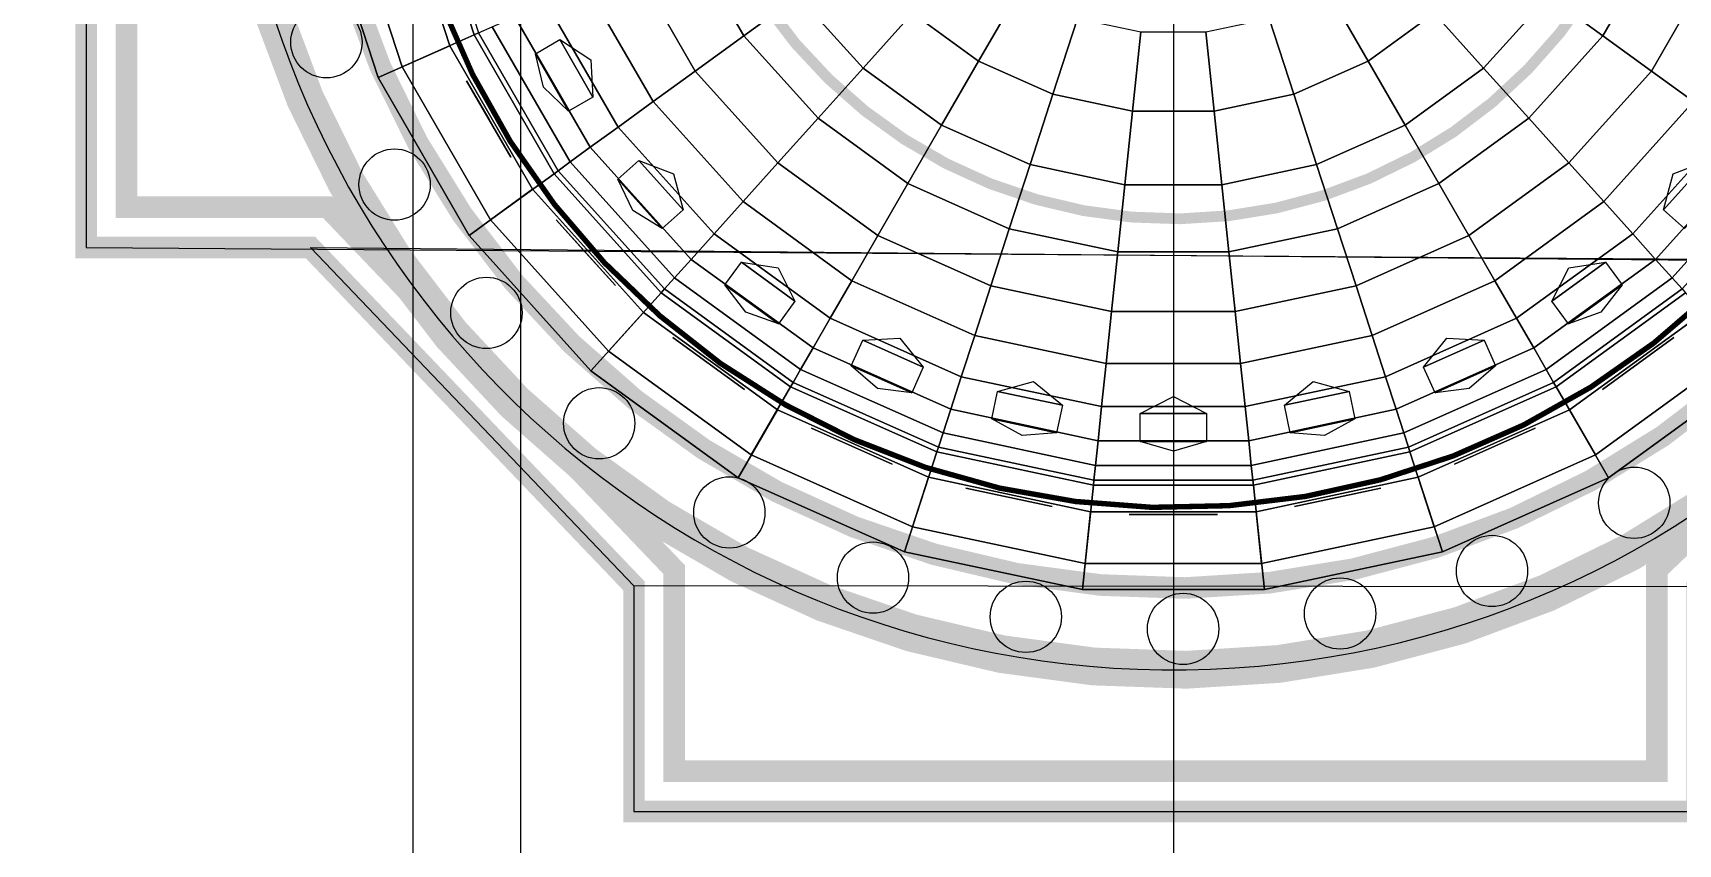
# Model space of a CAD drawing. Extents: x -180 to 300, y -124 to 240.
# Drawn here: x 39.38 to 69.85, y 32.68 to 47.69 of the extents above; entities that cross this region are included whole.
import ezdxf

# ---------------------------------------------------------------- set-up
doc = ezdxf.new("R2010")
doc.units = 0
doc.header["$MEASUREMENT"] = 0
for name, color, linetype in [('DOME', 254, 'CONTINUOUS'), ('GROUNDS', 3, 'CONTINUOUS'), ('TOP2', 130, 'CONTINUOUS')]:
    doc.layers.add(name, color=color, linetype=linetype)

msp = doc.modelspace()

# ---------------------------------------------------------------- linework, layer by layer
at = {"layer": 'DOME', "const_width": 0.4}
for points, elevation in [([(40.36820158207607, 43.71954211447081), (44.52198968008599, 43.71954211447082), (50.51180252359485, 37.4588921786693), (50.51180252359485, 33.28579242353523), (70.19804872698835, 33.28579242353523), (70.19804872698835, 37.43958052154514), (76.45869866278986, 43.42939336505402), (80.63179841792393, 43.42939336505402), (80.63179841792395, 63.11563956844752), (76.47801031991402, 63.11563956844752), (70.48819747640515, 69.37628950424906), (70.48819747640515, 73.54938925938309), (50.80195127301165, 73.54938925938309), (50.80195127301165, 69.39560116137321), (44.54130133721014, 63.40578831786431), (40.36820158207608, 63.40578831786432)], 17.5), ([(41.11385762542567, 44.46519815782042), (44.84055056120176, 44.46519815782042), (51.25745856694445, 37.75814140266093), (51.25745856694445, 34.03144846688483), (69.45239268363875, 34.03144846688483), (69.45239268363875, 37.75814140266093), (76.15944943879823, 44.17504940840362), (79.88614237457433, 44.17504940840362), (79.88614237457433, 62.36998352509791), (76.15944943879823, 62.36998352509791), (69.74254143305555, 69.0770402802574), (69.74254143305555, 72.80373321603349), (51.54760731636125, 72.80373321603349), (51.54760731636125, 69.0770402802574), (44.84055056120177, 62.66013227451472), (41.11385762542567, 62.66013227451472)], 11.6)]:
    msp.add_lwpolyline(points, close=True, dxfattribs=dict(at, elevation=elevation))
at = {"layer": 'DOME'}
for points, const_width, elevation in [([(60.18216490273075, 70.9275137303428, 437.2563035401743), (60.34235563532658, 70.92968857354123, 437.2563035401743)], 0.7, 29.25), ([(60.18216490273075, 70.9275137303428, 437.2563035401743), (60.34235563532658, 70.92968857354123, 437.2563035401743)], 0.4, 27.5), ([(60.18216490273075, 70.9275137303428, 437.2563035401743), (60.34235563532658, 70.92968857354123, 437.2563035401743)], 0.4, 17.5), ([(60.20962042373598, 69.41495561512389, 437.2563035401765), (60.35597341449205, 69.41694258903529, 437.2563035401765)], 0.4, 17.5), ([(70.0071018022947, 64.38077093328363, 39073.79658690718), (70.00822405755575, 64.37979763007108, 39073.79658690718)], 0.1, 38.3421)]:
    msp.add_lwpolyline(points, format="xyb", dxfattribs=dict(at, const_width=const_width, elevation=elevation))
at = {"layer": 'DOME', "elevation": 27.5}
msp.add_lwpolyline([(60.18216490273075, 70.9275137303428, 437.2563035401743), (60.34235563532658, 70.92968857354123, 437.2563035401743)], format="xyb", dxfattribs=at)
at = {"layer": 'DOME', "color": 7, "const_width": 0.2, "elevation": 17.5}
msp.add_lwpolyline([(60.33361865954198, 62.58374167438758, 437.2563035401754), (60.41747582021188, 62.58488016831022, 437.2563035401754)], format="xyb", dxfattribs=at)
at = {"layer": 'DOME'}
for centre in [(44.81656158113341, 47.51786563917457, 17.5), (46.07930478132305, 44.88409522062008, 17.5), (47.7802135085083, 42.50961074834764, 17.5), (49.86760651171498, 40.46655973150013, 17.5), (69.03349562083906, 38.9968956227822, 17.5), (52.2780594108125, 38.81701924139079, 17.5), (66.39972520228457, 37.73415242259258, 17.5), (54.9383318142098, 37.6111097311038, 17.5), (57.76759269109244, 36.88547215088956, 17.5), (63.58669461886365, 36.94794256255746, 17.5), (60.67987638139141, 36.66215463143259, 17.5)]:
    msp.add_circle(centre, 0.6598154246334786, dxfattribs=at)
at = {"layer": 'DOME', "linetype": 'Continuous'}
for points in [[(40.36820158207607, 43.71954211447081, 17.5), (80.63179841792393, 43.42939336505402, 17.5), (80.63179841792395, 63.11563956844752, 17.5), (40.36820158207608, 63.40578831786432, 17.5)], [(44.73522485602292, 50.0666844413544, 29.78622431949375), (46.15390431618366, 50.36823406951802, 30.60037694725843), (47.1013978493383, 47.45214882094794, 30.60037694725843), (45.77641563222873, 46.86222873036706, 29.78622431949375)], [(45.21034863749185, 50.16767511871109, 37.62329856406874), (46.63438123983721, 50.47036259237163, 39.06089023421959), (47.55014148555078, 47.65194236013943, 39.06089023421959), (46.22015967663808, 47.05979630787292, 37.62329856406874)], [(46.15390431618366, 50.36823406951802, 36.81598755502481), (45.21034863749185, 50.16767511871109, 37.62329856406874), (46.22015967663808, 47.05979630787292, 37.62329856406874), (47.1013978493383, 47.45214882094794, 36.81598755502481)], [(46.15390431618364, 50.36823406951804, 30.60037694725843), (46.15390431618364, 50.36823406951804, 36.81598755502481), (47.10139784933828, 47.45214882094795, 36.81598755502481), (47.10139784933828, 47.45214882094795, 30.60037694725843)], [(46.63438123983721, 50.47036259237163, 39.06089023421959), (46.72571332269953, 50.489775825875, 39.92779463253945), (47.63544150507066, 47.68992037568705, 39.92779463253945), (47.55014148555078, 47.65194236013943, 39.06089023421959)], [(44.73522485602292, 50.0666844413544, 28.5), (44.73522485602292, 50.0666844413544, 29.78622431949375), (45.77641563222873, 46.86222873036706, 29.78622431949375), (45.77641563222873, 46.86222873036706, 28.5)], [(51.5179606543557, 49.41852927220842, 49.25007200499363), (52.65769501889304, 49.92597170493235, 50.45768084980404), (53.55501663687438, 48.37176507185873, 50.45768084980404), (52.54569141690864, 47.63844737496524, 49.25007200499363)], [(68.45430858309135, 47.63844737496524, 49.25007200499363), (67.4449833631256, 48.3717650718587, 50.45768084980404), (68.34230498110696, 49.92597170493232, 50.45768084980404), (69.48203934564428, 49.41852927220842, 49.25007200499363)], [(50.50236753750771, 48.9663580839858, 47.91630920604747), (51.5179606543557, 49.41852927220842, 49.25007200499363), (52.54569141690864, 47.63844737496524, 49.25007200499363), (51.64630312262443, 46.98500352997758, 47.91630920604747)], [(69.35369687737555, 46.98500352997755, 47.91630920604747), (68.45430858309135, 47.63844737496524, 49.25007200499363), (69.48203934564428, 49.41852927220842, 49.25007200499363), (70.49763246249229, 48.96635808398577, 47.91630920604747)], [(53.55501663687438, 48.37176507185873, 50.45768084980404), (54.66276848084428, 49.1765938969792, 51.52536422081665), (55.67207884008987, 48.05564118065431, 51.52536422081665), (54.75586735355193, 47.03808523747503, 50.45768084980404)], [(55.67207884008987, 48.05564118065431, 51.52536422081665), (56.6592496565234, 49.15200544365953, 52.44094630249331), (57.63004433889488, 48.44668182095518, 52.44094630249331), (56.89239252095959, 47.16903139399571, 51.52536422081665)], [(64.10760747904042, 47.16903139399568, 51.52536422081665), (63.36995566110512, 48.44668182095518, 52.44094630249331), (64.3407503434766, 49.1520054436595, 52.44094630249331), (65.32792115991013, 48.05564118065431, 51.52536422081665)], [(66.24413264644805, 47.03808523747503, 50.45768084980404), (65.32792115991012, 48.05564118065431, 51.52536422081665), (66.33723151915571, 49.1765938969792, 51.52536422081665), (67.44498336312562, 48.3717650718587, 50.45768084980404)], [(49.6224974488547, 48.57461468117251, 46.47160262692962), (50.50236753750771, 48.9663580839858, 47.91630920604747), (51.64630312262443, 46.98500352997758, 47.91630920604747), (50.86710833969668, 46.41888538258064, 46.47160262692962)], [(70.1328916603033, 46.41888538258064, 46.47160262692962), (69.35369687737555, 46.98500352997755, 47.91630920604747), (70.49763246249229, 48.96635808398577, 47.91630920604747), (71.37750255114528, 48.57461468117251, 46.47160262692962)], [(48.8883843892886, 48.24776648879407, 44.93242763973232), (49.6224974488547, 48.57461468117251, 46.47160262692962), (50.86710833969668, 46.41888538258064, 46.47160262692962), (50.21699297213287, 45.94654891993571, 44.93242763973232)], [(56.8923925209596, 47.16903139399571, 51.52536422081665), (57.6300443388949, 48.44668182095521, 52.44094630249331), (58.72626985523188, 47.95861077551481, 52.44094630249331), (58.27037595988473, 46.55551363910615, 51.52536422081665)], [(62.7296240401153, 46.55551363910612, 51.52536422081665), (62.27373014476812, 47.95861077551481, 52.44094630249331), (63.3699556611051, 48.44668182095518, 52.44094630249331), (64.10760747904041, 47.16903139399571, 51.52536422081665)], [(48.30840015277013, 47.98954086966927, 43.31633693023668), (48.8883843892886, 48.24776648879407, 44.93242763973232), (50.21699297213287, 45.94654891993571, 44.93242763973232), (49.7033709078036, 45.57338064687858, 43.31633693023668)], [(52.54569141690864, 47.63844737496524, 49.25007200499363), (53.55501663687438, 48.37176507185873, 50.45768084980404), (54.75586735355193, 47.03808523747503, 50.45768084980404), (53.92106363355002, 46.11094177861494, 49.25007200499363)], [(67.07893636644997, 46.11094177861494, 49.25007200499363), (66.24413264644805, 47.03808523747503, 50.45768084980404), (67.44498336312562, 48.3717650718587, 50.45768084980404), (68.45430858309135, 47.63844737496524, 49.25007200499363)], [(47.88915885474836, 47.80288261772401, 41.64176032783411), (48.30840015277013, 47.98954086966927, 43.31633693023668), (49.7033709078036, 45.57338064687858, 43.31633693023668), (49.3320994707821, 45.3036361584488, 41.64176032783411)], [(54.75586735355193, 47.03808523747503, 50.45768084980404), (55.67207884008987, 48.05564118065431, 51.52536422081665), (56.89239252095959, 47.16903139399571, 51.52536422081665), (56.20776423028582, 45.98322041024969, 50.45768084980404)], [(58.2703759598847, 46.55551363910612, 51.52536422081665), (58.72626985523186, 47.95861077551481, 52.44094630249331), (59.90001589019676, 47.70912335404884, 52.44094630249331), (59.74580466828604, 46.2419015858591, 51.52536422081665)], [(61.25419533171397, 46.2419015858591, 51.52536422081665), (61.09998410980324, 47.70912335404884, 52.44094630249331), (62.27373014476812, 47.95861077551479, 52.44094630249331), (62.72962404011531, 46.55551363910615, 51.52536422081665)], [(64.79223576971418, 45.98322041024971, 50.45768084980404), (64.10760747904042, 47.16903139399568, 51.52536422081665), (65.32792115991013, 48.05564118065431, 51.52536422081665), (66.24413264644807, 47.03808523747503, 50.45768084980404)], [(46.22015967663808, 47.05979630787292, 37.62329856406874), (47.5501414855508, 47.6519423601394, 39.06089023421959), (49.0318726886613, 45.08550863319186, 39.06089023421959), (47.85406826019151, 44.22978362623547, 37.62329856406874)], [(47.5501414855508, 47.6519423601394, 39.06089023421959), (47.63544150507067, 47.68992037568702, 39.92779463253945), (49.1074126246708, 45.14039160926555, 39.92779463253945), (49.0318726886613, 45.08550863319186, 39.06089023421959)], [(47.63544150507067, 47.68992037568702, 39.92779463253945), (47.88915885474836, 47.80288261772401, 41.64176032783411), (49.3320994707821, 45.3036361584488, 41.64176032783411), (49.1074126246708, 45.14039160926555, 39.92779463253945)], [(51.64630312262445, 46.98500352997758, 47.91630920604747), (52.54569141690864, 47.63844737496524, 49.25007200499363), (53.92106363355002, 46.11094177861494, 49.25007200499363), (53.17718774603371, 45.28478390845964, 47.91630920604747)], [(59.74580466828604, 46.2419015858591, 51.52536422081665), (59.90001589019677, 47.70912335404884, 52.44094630249331), (61.09998410980324, 47.70912335404884, 52.44094630249331), (61.254195331714, 46.2419015858591, 51.52536422081665)], [(67.82281225396628, 45.28478390845964, 47.91630920604747), (67.07893636644997, 46.11094177861494, 49.25007200499363), (68.45430858309135, 47.63844737496524, 49.25007200499363), (69.35369687737555, 46.98500352997755, 47.91630920604747)], [(45.77641563222873, 46.86222873036706, 29.78622431949375), (47.1013978493383, 47.45214882094794, 30.60037694725843), (48.63447459010325, 44.79678201404096, 30.60037694725843), (47.46109769690261, 43.94427379975187, 29.78622431949375)], [(47.1013978493383, 47.45214882094794, 36.81598755502481), (46.22015967663808, 47.05979630787292, 37.62329856406874), (47.85406826019151, 44.22978362623547, 37.62329856406874), (48.63447459010325, 44.79678201404096, 36.81598755502481)], [(47.10139784933828, 47.45214882094795, 30.60037694725843), (47.10139784933828, 47.45214882094795, 36.81598755502481), (48.63447459010324, 44.79678201404097, 36.81598755502481), (48.63447459010324, 44.79678201404097, 30.60037694725843)], [(50.86710833969668, 46.41888538258064, 46.47160262692962), (51.64630312262445, 46.98500352997758, 47.91630920604747), (53.17718774603371, 45.28478390845964, 47.91630920604747), (52.53272281983655, 44.56903309605659, 46.47160262692962)], [(53.92106363355003, 46.11094177861494, 49.25007200499363), (54.75586735355193, 47.03808523747503, 50.45768084980404), (56.20776423028582, 45.98322041024969, 50.45768084980404), (55.58396693864452, 44.90277180750311, 49.25007200499363)], [(56.20776423028583, 45.98322041024971, 50.45768084980404), (56.8923925209596, 47.16903139399571, 51.52536422081665), (58.27037595988473, 46.55551363910615, 51.52536422081665), (57.84725240658859, 45.25327324493554, 50.45768084980404)], [(63.15274759341142, 45.25327324493554, 50.45768084980404), (62.7296240401153, 46.55551363910612, 51.52536422081665), (64.10760747904041, 47.16903139399571, 51.52536422081665), (64.79223576971418, 45.98322041024971, 50.45768084980404)], [(65.41603306135548, 44.90277180750311, 49.25007200499363), (64.79223576971418, 45.98322041024971, 50.45768084980404), (66.24413264644807, 47.03808523747503, 50.45768084980404), (67.07893636644997, 46.11094177861494, 49.25007200499363)], [(68.46727718016345, 44.56903309605659, 46.47160262692962), (67.82281225396628, 45.28478390845964, 47.91630920604747), (69.35369687737555, 46.98500352997755, 47.91630920604747), (70.13289166030332, 46.41888538258064, 46.47160262692962)], [(45.77641563222873, 46.86222873036706, 28.5), (45.77641563222873, 46.86222873036706, 29.78622431949375), (47.46109769690261, 43.94427379975187, 29.78622431949375), (47.46109769690261, 43.94427379975187, 28.5)], [(50.21699297213287, 45.94654891993571, 44.93242763973232), (50.86710833969668, 46.41888538258064, 46.47160262692962), (52.53272281983655, 44.56903309605659, 46.47160262692962), (51.99501830543721, 43.97185173308455, 44.93242763973232)], [(57.84725240658857, 45.25327324493554, 50.45768084980404), (58.2703759598847, 46.55551363910612, 51.52536422081665), (59.74580466828604, 46.2419015858591, 51.52536422081665), (59.60267838201865, 44.88014593533188, 50.45768084980404)], [(61.39732161798136, 44.88014593533188, 50.45768084980404), (61.25419533171397, 46.2419015858591, 51.52536422081665), (62.72962404011531, 46.55551363910615, 51.52536422081665), (63.15274759341143, 45.25327324493554, 50.45768084980404)], [(69.00498169456277, 43.97185173308455, 44.93242763973232), (68.46727718016345, 44.56903309605659, 46.47160262692962), (70.13289166030332, 46.41888538258064, 46.47160262692962), (70.78300702786711, 45.94654891993568, 44.93242763973232)], [(53.17718774603372, 45.28478390845964, 47.91630920604747), (53.92106363355003, 46.11094177861494, 49.25007200499363), (55.58396693864452, 44.90277180750311, 49.25007200499363), (55.0281144036931, 43.9400069754513, 47.91630920604747)], [(59.60267838201865, 44.88014593533188, 50.45768084980404), (59.74580466828604, 46.2419015858591, 51.52536422081665), (61.254195331714, 46.2419015858591, 51.52536422081665), (61.39732161798138, 44.88014593533185, 50.45768084980404)], [(65.9718855963069, 43.9400069754513, 47.91630920604747), (65.41603306135548, 44.90277180750311, 49.25007200499363), (67.07893636644997, 46.11094177861494, 49.25007200499363), (67.82281225396629, 45.28478390845964, 47.91630920604747)], [(49.7033709078036, 45.57338064687858, 43.31633693023668), (50.21699297213287, 45.94654891993571, 44.93242763973232), (51.99501830543721, 43.97185173308455, 44.93242763973232), (51.57020616214044, 43.50005005028774, 43.31633693023668)], [(55.58396693864454, 44.90277180750314, 49.25007200499363), (56.20776423028583, 45.98322041024971, 50.45768084980404), (57.84725240658859, 45.25327324493554, 50.45768084980404), (57.46172447826413, 44.0667402868101, 49.25007200499363)], [(63.53827552173587, 44.0667402868101, 49.25007200499363), (63.15274759341142, 45.25327324493554, 50.45768084980404), (64.79223576971418, 45.98322041024971, 50.45768084980404), (65.41603306135546, 44.90277180750311, 49.25007200499363)], [(69.42979383785955, 43.50005005028774, 43.31633693023668), (69.00498169456277, 43.97185173308455, 44.93242763973232), (70.78300702786711, 45.94654891993568, 44.93242763973232), (71.2966290921964, 45.57338064687858, 43.31633693023668)], [(49.3320994707821, 45.3036361584488, 41.64176032783411), (49.7033709078036, 45.57338064687858, 43.31633693023668), (51.57020616214044, 43.50005005028774, 43.31633693023668), (51.26313092947508, 43.1590084538955, 41.64176032783411)], [(69.7368690705249, 43.1590084538955, 41.64176032783411), (69.42979383785955, 43.50005005028774, 43.31633693023668), (71.2966290921964, 45.57338064687858, 43.31633693023668), (71.66790052921789, 45.3036361584488, 41.64176032783411)], [(47.8540682601915, 44.22978362623547, 37.62329856406874), (49.0318726886613, 45.08550863319184, 39.06089023421959), (51.01481608545765, 42.8832268805119, 39.06089023421959), (50.04066474268762, 41.8013222078938, 37.62329856406874)], [(49.0318726886613, 45.08550863319184, 39.06089023421959), (49.1074126246708, 45.14039160926555, 39.92779463253945), (51.07729448027234, 42.95261616769955, 39.92779463253945), (51.01481608545765, 42.8832268805119, 39.06089023421959)], [(49.1074126246708, 45.14039160926555, 39.92779463253945), (49.3320994707821, 45.3036361584488, 41.64176032783411), (51.26313092947508, 43.1590084538955, 41.64176032783411), (51.07729448027234, 42.95261616769955, 39.92779463253945)], [(52.53272281983655, 44.56903309605659, 46.47160262692962), (53.17718774603372, 45.28478390845964, 47.91630920604747), (55.0281144036931, 43.9400069754513, 47.91630920604747), (54.54654554398716, 43.10590524309757, 46.47160262692962)], [(57.46172447826412, 44.0667402868101, 49.25007200499363), (57.84725240658857, 45.25327324493554, 50.45768084980404), (59.60267838201865, 44.88014593533188, 50.45768084980404), (59.47226923744707, 43.63938580571448, 49.25007200499363)], [(61.52773076255293, 43.63938580571448, 49.25007200499363), (61.39732161798136, 44.88014593533188, 50.45768084980404), (63.15274759341143, 45.25327324493554, 50.45768084980404), (63.53827552173588, 44.0667402868101, 49.25007200499363)], [(66.45345445601286, 43.10590524309757, 46.47160262692962), (65.9718855963069, 43.9400069754513, 47.91630920604747), (67.82281225396629, 45.28478390845964, 47.91630920604747), (68.46727718016346, 44.56903309605661, 46.47160262692962)], [(69.92270551972764, 42.95261616769952, 39.92779463253945), (69.7368690705249, 43.1590084538955, 41.64176032783411), (71.66790052921789, 45.3036361584488, 41.64176032783411), (71.89258737532919, 45.14039160926552, 39.92779463253945)], [(47.4610976969026, 43.94427379975187, 29.78622431949375), (48.63447459010325, 44.79678201404096, 30.60037694725843), (50.68613172838869, 42.51818592012251, 30.60037694725843), (49.71564235981685, 41.44034828187796, 29.78622431949375)], [(48.63447459010325, 44.79678201404096, 36.81598755502481), (47.8540682601915, 44.22978362623547, 37.62329856406874), (50.04066474268762, 41.8013222078938, 37.62329856406874), (50.68613172838869, 42.51818592012251, 36.81598755502481)], [(48.63447459010324, 44.79678201404097, 30.60037694725843), (48.63447459010324, 44.79678201404097, 36.81598755502481), (50.68613172838867, 42.51818592012252, 36.81598755502481), (50.68613172838867, 42.51818592012252, 30.60037694725843)], [(55.02811440369311, 43.9400069754513, 47.91630920604747), (55.58396693864454, 44.90277180750314, 49.25007200499363), (57.46172447826413, 44.0667402868101, 49.25007200499363), (57.11818871893136, 43.00944593588062, 47.91630920604747)], [(59.47226923744708, 43.63938580571448, 49.25007200499363), (59.60267838201865, 44.88014593533188, 50.45768084980404), (61.39732161798138, 44.88014593533185, 50.45768084980404), (61.52773076255293, 43.63938580571448, 49.25007200499363)], [(63.88181128106865, 43.00944593588062, 47.91630920604747), (63.53827552173587, 44.0667402868101, 49.25007200499363), (65.41603306135546, 44.90277180750311, 49.25007200499363), (65.9718855963069, 43.9400069754513, 47.91630920604747)], [(51.99501830543721, 43.97185173308455, 44.93242763973232), (52.53272281983655, 44.56903309605659, 46.47160262692962), (54.54654554398716, 43.10590524309757, 46.47160262692962), (54.14475215022408, 42.40997867095442, 44.93242763973232)], [(66.85524784977592, 42.40997867095442, 44.93242763973232), (66.45345445601286, 43.10590524309757, 46.47160262692962), (68.46727718016346, 44.56903309605661, 46.47160262692962), (69.00498169456279, 43.97185173308455, 44.93242763973232)], [(47.4610976969026, 43.94427379975187, 28.5), (47.4610976969026, 43.94427379975187, 29.78622431949375), (49.71564235981685, 41.44034828187796, 29.78622431949375), (49.71564235981685, 41.44034828187796, 28.5)], [(51.57020616214045, 43.50005005028774, 43.31633693023668), (51.99501830543721, 43.97185173308455, 44.93242763973232), (54.14475215022408, 42.40997867095442, 44.93242763973232), (53.82731625709671, 41.8601635759118, 43.31633693023668)], [(54.54654554398716, 43.1059052430976, 46.47160262692962), (55.02811440369311, 43.9400069754513, 47.91630920604747), (57.11818871893136, 43.00944593588062, 47.91630920604747), (56.82056279570958, 42.09344753174429, 46.47160262692962)], [(57.11818871893135, 43.00944593588062, 47.91630920604747), (57.46172447826412, 44.0667402868101, 49.25007200499363), (59.47226923744707, 43.63938580571448, 49.25007200499363), (59.35606441488326, 42.53377077250417, 47.91630920604747)], [(61.64393558511674, 42.53377077250417, 47.91630920604747), (61.52773076255293, 43.63938580571448, 49.25007200499363), (63.53827552173588, 44.0667402868101, 49.25007200499363), (63.88181128106865, 43.00944593588062, 47.91630920604747)], [(64.17943720429045, 42.09344753174429, 46.47160262692962), (63.88181128106865, 43.00944593588062, 47.91630920604747), (65.9718855963069, 43.9400069754513, 47.91630920604747), (66.45345445601286, 43.1059052430976, 46.47160262692962)], [(67.1726837429033, 41.8601635759118, 43.31633693023668), (66.85524784977592, 42.40997867095442, 44.93242763973232), (69.00498169456279, 43.97185173308455, 44.93242763973232), (69.42979383785956, 43.50005005028774, 43.31633693023668)], [(44.52198968008599, 43.71954211447082, 17.5), (76.45869866278986, 43.42939336505402, 17.5), (70.19804872698835, 37.43958052154514, 17.5), (50.51180252359485, 37.4588921786693, 17.5)], [(59.35606441488328, 42.53377077250417, 47.91630920604747), (59.47226923744708, 43.63938580571448, 49.25007200499363), (61.52773076255293, 43.63938580571448, 49.25007200499363), (61.64393558511675, 42.53377077250417, 47.91630920604747)], [(51.26313092947508, 43.1590084538955, 41.64176032783411), (51.57020616214045, 43.50005005028774, 43.31633693023668), (53.82731625709671, 41.8601635759118, 43.31633693023668), (53.59785788996541, 41.46273002581859, 41.64176032783411)], [(67.4021421100346, 41.46273002581859, 41.64176032783411), (67.1726837429033, 41.8601635759118, 43.31633693023668), (69.42979383785956, 43.50005005028774, 43.31633693023668), (69.73686907052493, 43.1590084538955, 41.64176032783411)], [(51.07729448027234, 42.95261616769952, 39.92779463253945), (51.26313092947508, 43.1590084538955, 41.64176032783411), (53.59785788996541, 41.46273002581859, 41.64176032783411), (53.45899378224361, 41.22221033589673, 39.92779463253945)], [(54.14475215022409, 42.40997867095444, 44.93242763973232), (54.54654554398716, 43.1059052430976, 46.47160262692962), (56.82056279570958, 42.09344753174429, 46.47160262692962), (56.57224082190881, 41.32919108105887, 44.93242763973232)], [(56.82056279570955, 42.09344753174429, 46.47160262692962), (57.11818871893135, 43.00944593588062, 47.91630920604747), (59.35606441488326, 42.53377077250417, 47.91630920604747), (59.25538910915805, 41.57590922229397, 46.47160262692962)], [(61.74461089084198, 41.57590922229397, 46.47160262692962), (61.64393558511674, 42.53377077250417, 47.91630920604747), (63.88181128106865, 43.00944593588062, 47.91630920604747), (64.17943720429048, 42.09344753174429, 46.47160262692962)], [(64.4277591780912, 41.32919108105887, 44.93242763973232), (64.17943720429045, 42.09344753174429, 46.47160262692962), (66.45345445601286, 43.1059052430976, 46.47160262692962), (66.85524784977592, 42.40997867095442, 44.93242763973232)], [(67.5410062177564, 41.2222103358967, 39.92779463253945), (67.4021421100346, 41.46273002581859, 41.64176032783411), (69.73686907052493, 43.1590084538955, 41.64176032783411), (69.92270551972766, 42.95261616769952, 39.92779463253945)], [(50.04066474268761, 41.8013222078938, 37.62329856406874), (51.01481608545765, 42.8832268805119, 39.06089023421959), (53.41230753428174, 41.14134738241202, 39.06089023421959), (52.68438436538727, 39.88054746988023, 37.62329856406874)], [(51.01481608545765, 42.8832268805119, 39.06089023421959), (51.07729448027234, 42.95261616769952, 39.92779463253945), (53.45899378224361, 41.22221033589673, 39.92779463253945), (53.41230753428174, 41.14134738241202, 39.06089023421959)], [(67.58769246571826, 41.14134738241202, 39.06089023421959), (67.5410062177564, 41.2222103358967, 39.92779463253945), (69.92270551972766, 42.95261616769952, 39.92779463253945), (69.98518391454233, 42.8832268805119, 39.06089023421959)], [(68.31561563461274, 39.88054746988023, 37.62329856406874), (67.58769246571826, 41.14134738241202, 39.06089023421959), (69.98518391454233, 42.8832268805119, 39.06089023421959), (70.9593352573124, 41.80132220789383, 37.62329856406874)], [(49.71564235981685, 41.44034828187796, 29.78622431949375), (50.68613172838869, 42.51818592012251, 30.60037694725843), (53.16670200230828, 40.71594612241401, 30.60037694725843), (52.44151520069654, 39.45988573704408, 29.78622431949375)], [(50.68613172838869, 42.51818592012251, 36.81598755502481), (50.04066474268761, 41.8013222078938, 37.62329856406874), (52.68438436538727, 39.88054746988023, 37.62329856406874), (53.16670200230828, 40.71594612241401, 36.81598755502481)], [(50.68613172838867, 42.51818592012252, 30.60037694725843), (50.68613172838867, 42.51818592012252, 36.81598755502481), (53.16670200230827, 40.71594612241402, 36.81598755502481), (53.16670200230827, 40.71594612241402, 30.60037694725843)], [(53.82731625709673, 41.86016357591183, 43.31633693023668), (54.14475215022409, 42.40997867095444, 44.93242763973232), (56.57224082190881, 41.32919108105887, 44.93242763973232), (56.37605465070692, 40.72539213172936, 43.31633693023668)], [(59.25538910915803, 41.57590922229397, 46.47160262692962), (59.35606441488328, 42.53377077250417, 47.91630920604747), (61.64393558511675, 42.53377077250417, 47.91630920604747), (61.744610890842, 41.57590922229397, 46.47160262692962)], [(64.6239453492931, 40.72539213172934, 43.31633693023668), (64.4277591780912, 41.32919108105887, 44.93242763973232), (66.85524784977592, 42.40997867095442, 44.93242763973232), (67.17268374290329, 41.8601635759118, 43.31633693023668)], [(67.8332979976917, 40.71594612241402, 30.60037694725843), (67.8332979976917, 40.71594612241402, 36.81598755502481), (70.31386827161131, 42.51818592012252, 36.81598755502481), (70.31386827161131, 42.51818592012252, 30.60037694725843)], [(68.55848479930347, 39.45988573704408, 29.78622431949375), (67.83329799769172, 40.71594612241401, 30.60037694725843), (70.31386827161133, 42.51818592012251, 30.60037694725843), (71.28435764018316, 41.44034828187796, 29.78622431949375)], [(67.83329799769172, 40.71594612241401, 36.81598755502481), (68.31561563461274, 39.88054746988023, 37.62329856406874), (70.9593352573124, 41.80132220789383, 37.62329856406874), (70.31386827161133, 42.51818592012251, 36.81598755502481)], [(56.57224082190879, 41.32919108105887, 44.93242763973232), (56.82056279570955, 42.09344753174429, 46.47160262692962), (59.25538910915805, 41.57590922229397, 46.47160262692962), (59.17139141715573, 40.77672456727058, 44.93242763973232)], [(61.82860858284427, 40.77672456727058, 44.93242763973232), (61.74461089084198, 41.57590922229397, 46.47160262692962), (64.17943720429048, 42.09344753174429, 46.47160262692962), (64.42775917809121, 41.32919108105887, 44.93242763973232)], [(53.59785788996543, 41.46273002581862, 41.64176032783411), (53.82731625709673, 41.86016357591183, 43.31633693023668), (56.37605465070692, 40.72539213172936, 43.31633693023668), (56.23424158081673, 40.28893638117202, 41.64176032783411)], [(64.76575841918329, 40.28893638117202, 41.64176032783411), (64.6239453492931, 40.72539213172934, 43.31633693023668), (67.17268374290329, 41.8601635759118, 43.31633693023668), (67.40214211003459, 41.46273002581859, 41.64176032783411)], [(49.71564235981685, 41.44034828187796, 28.5), (49.71564235981685, 41.44034828187796, 29.78622431949375), (52.44151520069654, 39.45988573704408, 29.78622431949375), (52.44151520069654, 39.45988573704408, 28.5)], [(53.45899378224362, 41.22221033589673, 39.92779463253945), (53.59785788996543, 41.46273002581862, 41.64176032783411), (56.23424158081673, 40.28893638117202, 41.64176032783411), (56.14841884242722, 40.02480115211536, 39.92779463253945)], [(59.17139141715575, 40.77672456727058, 44.93242763973232), (59.25538910915803, 41.57590922229397, 46.47160262692962), (61.744610890842, 41.57590922229397, 46.47160262692962), (61.82860858284428, 40.77672456727058, 44.93242763973232)], [(64.8515811575728, 40.02480115211534, 39.92779463253945), (64.76575841918329, 40.28893638117202, 41.64176032783411), (67.40214211003459, 41.46273002581859, 41.64176032783411), (67.54100621775639, 41.22221033589673, 39.92779463253945)], [(68.55848479930347, 39.45988573704408, 28.5), (68.55848479930347, 39.45988573704408, 29.78622431949375), (71.28435764018316, 41.44034828187796, 29.78622431949375), (71.28435764018316, 41.44034828187796, 28.5)], [(52.68438436538727, 39.88054746988024, 37.62329856406874), (53.41230753428175, 41.14134738241202, 39.06089023421959), (56.11956515437957, 39.93599863142435, 39.06089023421959), (55.66968389480428, 38.55140648514573, 37.62329856406874)], [(53.41230753428175, 41.14134738241202, 39.06089023421959), (53.45899378224362, 41.22221033589673, 39.92779463253945), (56.14841884242722, 40.02480115211536, 39.92779463253945), (56.11956515437957, 39.93599863142435, 39.06089023421959)], [(56.37605465070691, 40.72539213172934, 43.31633693023668), (56.57224082190879, 41.32919108105887, 44.93242763973232), (59.17139141715573, 40.77672456727058, 44.93242763973232), (59.10502924496653, 40.14533067508867, 43.31633693023668)], [(61.89497075503347, 40.14533067508867, 43.31633693023668), (61.82860858284427, 40.77672456727058, 44.93242763973232), (64.42775917809121, 41.32919108105887, 44.93242763973232), (64.62394534929311, 40.72539213172934, 43.31633693023668)], [(64.88043484562043, 39.93599863142434, 39.06089023421959), (64.8515811575728, 40.02480115211534, 39.92779463253945), (67.54100621775639, 41.22221033589673, 39.92779463253945), (67.58769246571825, 41.14134738241202, 39.06089023421959)], [(65.33031610519575, 38.55140648514572, 37.62329856406874), (64.88043484562043, 39.93599863142434, 39.06089023421959), (67.58769246571825, 41.14134738241202, 39.06089023421959), (68.31561563461274, 39.88054746988024, 37.62329856406874)], [(52.44151520069654, 39.45988573704409, 29.78622431949375), (53.1667020023083, 40.71594612241401, 30.60037694725843), (55.967772587795, 39.46882914818137, 30.60037694725843), (55.51958249620611, 38.08944188177317, 29.78622431949375)], [(53.1667020023083, 40.71594612241401, 36.81598755502481), (52.68438436538727, 39.88054746988024, 37.62329856406874), (55.66968389480428, 38.55140648514573, 37.62329856406874), (55.967772587795, 39.46882914818137, 36.81598755502481)], [(53.16670200230828, 40.71594612241402, 30.60037694725843), (53.16670200230828, 40.71594612241402, 36.81598755502481), (55.96777258779498, 39.46882914818138, 36.81598755502481), (55.96777258779498, 39.46882914818138, 30.60037694725843)], [(56.2342415808167, 40.28893638117202, 41.64176032783411), (56.37605465070691, 40.72539213172934, 43.31633693023668), (59.10502924496653, 40.14533067508867, 43.31633693023668), (59.05705938396625, 39.68892793471362, 41.64176032783411)], [(59.10502924496654, 40.14533067508867, 43.31633693023668), (59.17139141715575, 40.77672456727058, 44.93242763973232), (61.82860858284428, 40.77672456727058, 44.93242763973232), (61.89497075503348, 40.14533067508867, 43.31633693023668)], [(61.94294061603375, 39.68892793471362, 41.64176032783411), (61.89497075503347, 40.14533067508867, 43.31633693023668), (64.62394534929311, 40.72539213172934, 43.31633693023668), (64.7657584191833, 40.28893638117199, 41.64176032783411)], [(65.032227412205, 39.46882914818137, 30.60037694725843), (65.032227412205, 39.46882914818137, 36.81598755502481), (67.8332979976917, 40.71594612241402, 36.81598755502481), (67.8332979976917, 40.71594612241402, 30.60037694725843)], [(65.48041750379392, 38.08944188177315, 29.78622431949375), (65.03222741220502, 39.46882914818136, 30.60037694725843), (67.83329799769172, 40.71594612241401, 30.60037694725843), (68.55848479930347, 39.45988573704409, 29.78622431949375)], [(65.03222741220502, 39.46882914818136, 36.81598755502481), (65.33031610519575, 38.55140648514572, 37.62329856406874), (68.31561563461274, 39.88054746988024, 37.62329856406874), (67.83329799769172, 40.71594612241401, 36.81598755502481)], [(56.1484188424272, 40.02480115211534, 39.92779463253945), (56.2342415808167, 40.28893638117202, 41.64176032783411), (59.05705938396625, 39.68892793471362, 41.64176032783411), (59.02802888039986, 39.4127211434934, 39.92779463253945)], [(61.97197111960014, 39.4127211434934, 39.92779463253945), (61.94294061603375, 39.68892793471362, 41.64176032783411), (64.7657584191833, 40.28893638117199, 41.64176032783411), (64.8515811575728, 40.02480115211534, 39.92779463253945)], [(55.66968389480425, 38.55140648514572, 37.62329856406874), (56.11956515437957, 39.93599863142434, 39.06089023421959), (59.01826879688949, 39.31986015187206, 39.06089023421959), (58.86609141644658, 37.87198909264923, 37.62329856406874)], [(56.11956515437957, 39.93599863142434, 39.06089023421959), (56.1484188424272, 40.02480115211534, 39.92779463253945), (59.02802888039986, 39.4127211434934, 39.92779463253945), (59.01826879688949, 39.31986015187206, 39.06089023421959)], [(59.05705938396626, 39.6889279347136, 41.64176032783411), (59.10502924496654, 40.14533067508867, 43.31633693023668), (61.89497075503348, 40.14533067508867, 43.31633693023668), (61.94294061603377, 39.6889279347136, 41.64176032783411)], [(61.98173120311051, 39.31986015187206, 39.06089023421959), (61.97197111960014, 39.4127211434934, 39.92779463253945), (64.8515811575728, 40.02480115211534, 39.92779463253945), (64.88043484562043, 39.93599863142434, 39.06089023421959)], [(62.13390858355343, 37.87198909264923, 37.62329856406874), (61.98173120311051, 39.31986015187206, 39.06089023421959), (64.88043484562043, 39.93599863142434, 39.06089023421959), (65.33031610519576, 38.55140648514572, 37.62329856406874)], [(59.02802888039987, 39.41272114349339, 39.92779463253945), (59.05705938396626, 39.6889279347136, 41.64176032783411), (61.94294061603377, 39.6889279347136, 41.64176032783411), (61.97197111960014, 39.41272114349339, 39.92779463253945)], [(52.44151520069654, 39.45988573704409, 28.5), (52.44151520069654, 39.45988573704409, 29.78622431949375), (55.51958249620611, 38.08944188177317, 29.78622431949375), (55.51958249620611, 38.08944188177317, 28.5)], [(55.51958249620608, 38.08944188177315, 29.78622431949375), (55.96777258779497, 39.46882914818136, 30.60037694725843), (58.96692325923506, 38.83133999352972, 30.60037694725843), (58.81531793532615, 37.38891168865976, 29.78622431949375)], [(55.96777258779497, 39.46882914818136, 36.81598755502481), (55.66968389480425, 38.55140648514572, 37.62329856406874), (58.86609141644658, 37.87198909264923, 37.62329856406874), (58.96692325923506, 38.83133999352972, 36.81598755502481)], [(55.96777258779495, 39.46882914818137, 30.60037694725843), (55.96777258779495, 39.46882914818137, 36.81598755502481), (58.96692325923505, 38.83133999352974, 36.81598755502481), (58.96692325923505, 38.83133999352974, 30.60037694725843)], [(58.86609141644658, 37.87198909264922, 37.62329856406874), (59.0182687968895, 39.31986015187205, 39.06089023421959), (61.98173120311051, 39.31986015187206, 39.06089023421959), (62.13390858355346, 37.87198909264923, 37.62329856406874)], [(59.0182687968895, 39.31986015187205, 39.06089023421959), (59.02802888039987, 39.41272114349339, 39.92779463253945), (61.97197111960014, 39.41272114349339, 39.92779463253945), (61.98173120311051, 39.31986015187206, 39.06089023421959)], [(62.03307674076494, 38.83133999352974, 30.60037694725843), (62.03307674076494, 38.83133999352974, 36.81598755502481), (65.03222741220502, 39.46882914818137, 36.81598755502481), (65.03222741220502, 39.46882914818137, 30.60037694725843)], [(62.18468206467388, 37.38891168865976, 29.78622431949375), (62.03307674076495, 38.83133999352972, 30.60037694725843), (65.03222741220503, 39.46882914818136, 30.60037694725843), (65.48041750379393, 38.08944188177317, 29.78622431949375)], [(62.03307674076495, 38.83133999352972, 36.81598755502481), (62.13390858355343, 37.87198909264923, 37.62329856406874), (65.33031610519576, 38.55140648514572, 37.62329856406874), (65.03222741220503, 39.46882914818136, 36.81598755502481)], [(65.48041750379392, 38.08944188177315, 28.5), (65.48041750379392, 38.08944188177315, 29.78622431949375), (68.55848479930347, 39.45988573704409, 29.78622431949375), (68.55848479930347, 39.45988573704409, 28.5)], [(58.81531793532614, 37.38891168865975, 29.78622431949375), (58.96692325923506, 38.83133999352971, 30.60037694725843), (62.03307674076497, 38.83133999352971, 30.60037694725843), (62.18468206467389, 37.38891168865976, 29.78622431949375)], [(58.96692325923506, 38.83133999352971, 36.81598755502481), (58.86609141644658, 37.87198909264922, 37.62329856406874), (62.13390858355346, 37.87198909264923, 37.62329856406874), (62.03307674076497, 38.83133999352971, 36.81598755502481)], [(58.96692325923505, 38.83133999352972, 30.60037694725843), (58.96692325923505, 38.83133999352972, 36.81598755502481), (62.03307674076495, 38.83133999352972, 36.81598755502481), (62.03307674076495, 38.83133999352972, 30.60037694725843)], [(55.51958249620608, 38.08944188177315, 28.5), (55.51958249620608, 38.08944188177315, 29.78622431949375), (58.81531793532615, 37.38891168865976, 29.78622431949375), (58.81531793532615, 37.38891168865976, 28.5)], [(62.18468206467388, 37.38891168865976, 28.5), (62.18468206467388, 37.38891168865976, 29.78622431949375), (65.48041750379393, 38.08944188177317, 29.78622431949375), (65.48041750379393, 38.08944188177317, 28.5)], [(50.51180252359485, 37.4588921786693, 17.5), (50.51180252359485, 33.28579242353523, 17.5), (70.19804872698835, 33.28579242353523, 17.5), (70.19804872698835, 37.43958052154514, 17.5)], [(58.81531793532614, 37.38891168865975, 28.5), (58.81531793532614, 37.38891168865975, 29.78622431949375), (62.18468206467389, 37.38891168865976, 29.78622431949375), (62.18468206467389, 37.38891168865976, 28.5)]]:
    msp.add_3dface(points, dxfattribs=at)
at = {"layer": 'DOME', "color": 45, "linetype": 'Continuous'}
for points in [[(49.75056557098578, 46.50333379885655, 44.76020080996754), (49.29881634997427, 46.24251626449936, 43.48856376000145), (48.68561131729206, 47.3046185365619, 43.48856376000145), (49.13736053830355, 47.56543607091909, 44.76020080996754)], [(49.71613742458231, 47.19152488063784, 45.36196463051936), (49.75056557098578, 46.50333379885655, 44.76020080996754), (49.13736053830355, 47.56543607091909, 44.76020080996754)], [(48.68561131729206, 47.3046185365619, 43.48856376000145), (49.29881634997427, 46.24251626449936, 43.48856376000145), (48.83590347557378, 46.68332157322791, 42.8527452350184)], [(47.82243400377416, 46.09819470086895, 36.05193826067828), (48.23123735889565, 45.39012651949394, 35.24958649994252), (47.4136306486527, 46.80626288224399, 35.24958649994252)], [(47.4136306486527, 46.80626288224399, 35.24958649994252), (48.23123735889565, 45.39012651949394, 35.24958649994252), (48.23123735889565, 45.39012651949393, 31.85855436669958), (47.41363064865268, 46.80626288224398, 31.85855436669958)], [(51.42302137649049, 44.41949381690962, 44.76020080996754), (51.03537097438785, 44.07045182708271, 43.48856376000145), (50.21474246370592, 44.98185212107169, 43.48856376000145), (50.60239286580857, 45.3308941108986, 44.76020080996754)], [(51.24626259626937, 45.08548825826991, 45.36196463051936), (51.42302137649049, 44.41949381690962, 44.76020080996754), (50.60239286580857, 45.3308941108986, 44.76020080996754)], [(69.75373740373063, 45.08548825826991, 45.36196463051936), (70.39760713419143, 45.33089411089859, 44.76020080996754), (69.57697862350952, 44.41949381690961, 44.76020080996754)], [(70.39760713419143, 45.33089411089859, 44.76020080996754), (70.78525753629407, 44.98185212107168, 43.48856376000145), (69.96462902561215, 44.07045182708271, 43.48856376000145), (69.57697862350952, 44.41949381690961, 44.76020080996754)], [(50.21474246370592, 44.98185212107169, 43.48856376000145), (51.03537097438785, 44.07045182708271, 43.48856376000145), (50.49092527988501, 44.40537948378836, 42.8527452350184)], [(49.6212572650023, 43.62232688599153, 36.05193826067828), (50.16834293879026, 43.01472668999889, 35.24958649994252), (49.07417159121437, 44.2299270819842, 35.24958649994252)], [(49.07417159121437, 44.2299270819842, 35.24958649994252), (50.16834293879026, 43.01472668999889, 35.24958649994252), (50.16834293879025, 43.01472668999888, 31.85855436669958), (49.07417159121435, 44.22992708198419, 31.85855436669958)], [(53.49218470401848, 42.7289138525955, 44.76020080996754), (53.18557530354958, 42.30690221714362, 43.48856376000145), (52.19338871859726, 43.02776796682788, 43.48856376000145), (52.49999811906615, 43.44977960227977, 44.76020080996754)], [(53.18082049685811, 43.34360450065147, 45.36196463051936), (53.49218470401848, 42.7289138525955, 44.76020080996754), (52.49999811906615, 43.44977960227977, 44.76020080996754)], [(67.8191795031419, 43.34360450065148, 45.36196463051936), (68.50000188093385, 43.44977960227977, 44.76020080996754), (67.50781529598153, 42.7289138525955, 44.76020080996754)], [(68.50000188093385, 43.44977960227977, 44.76020080996754), (68.80661128140274, 43.02776796682789, 43.48856376000145), (67.81442469645042, 42.30690221714362, 43.48856376000145), (67.50781529598153, 42.7289138525955, 44.76020080996754)], [(52.19338871859726, 43.02776796682788, 43.48856376000145), (53.18557530354958, 42.30690221714362, 43.48856376000145), (52.58339167833449, 42.5213142760671, 42.8527452350184)], [(67.81442469645042, 42.30690221714362, 43.48856376000145), (68.80661128140274, 43.02776796682789, 43.48856376000145), (68.41660832166552, 42.52131427606712, 42.8527452350184)], [(51.89553378574924, 41.57455910885938, 36.05193826067828), (52.55699150905079, 41.09398194240322, 35.24958649994252), (51.2340760624477, 42.05513627531558, 35.24958649994252)], [(51.2340760624477, 42.05513627531558, 35.24958649994252), (52.55699150905079, 41.09398194240322, 35.24958649994252), (52.55699150905079, 41.0939819424032, 31.85855436669958), (51.23407606244768, 42.05513627531556, 31.85855436669958)], [(55.43526166305406, 42.04200228647607, 45.36196463051936), (55.86762318720953, 41.50548036265746, 44.76020080996754), (54.74724184278868, 42.00430627567816, 44.76020080996754)], [(65.56473833694595, 42.04200228647608, 45.36196463051936), (66.25275815721132, 42.00430627567817, 44.76020080996754), (65.13237681279047, 41.50548036265747, 44.76020080996754)], [(69.10446621425078, 41.57455910885938, 36.05193826067828), (69.76592393755232, 42.05513627531556, 35.24958649994252), (68.44300849094921, 41.0939819424032, 35.24958649994252)], [(68.44300849094921, 41.0939819424032, 35.24958649994252), (69.76592393755232, 42.05513627531556, 35.24958649994252), (69.76592393755232, 42.05513627531555, 31.85855436669958), (68.44300849094923, 41.09398194240319, 31.85855436669958)], [(55.86762318720953, 41.50548036265746, 44.76020080996754), (55.65545509045003, 41.02894301508634, 43.48856376000145), (54.53507374602918, 41.52776892810705, 43.48856376000145), (54.74724184278868, 42.00430627567816, 44.76020080996754)], [(66.25275815721132, 42.00430627567817, 44.76020080996754), (66.46492625397083, 41.52776892810705, 43.48856376000145), (65.34454490954997, 41.02894301508635, 43.48856376000145), (65.13237681279047, 41.50548036265747, 44.76020080996754)], [(54.53507374602918, 41.52776892810705, 43.48856376000145), (55.65545509045003, 41.02894301508634, 43.48856376000145), (55.0218518485422, 41.11346864038951, 42.8527452350184)], [(65.34454490954997, 41.02894301508635, 43.48856376000145), (66.46492625397083, 41.52776892810705, 43.48856376000145), (65.97814815145782, 41.11346864038952, 42.8527452350184)], [(57.91105619788549, 41.23756787828356, 45.36196463051936), (58.4455187657297, 40.802663261291, 44.76020080996754), (57.24590870277768, 41.05764825161684, 44.76020080996754)], [(63.08894380211452, 41.23756787828355, 45.36196463051936), (63.75409129722232, 41.05764825161684, 44.76020080996754), (62.5544812342703, 40.80266326129099, 44.76020080996754)], [(58.4455187657297, 40.802663261291, 44.76020080996754), (58.33706473660345, 40.29242717036941, 43.48856376000145), (57.13745467365143, 40.54741216069525, 43.48856376000145), (57.24590870277768, 41.05764825161684, 44.76020080996754)], [(60.5, 40.9654589198165, 45.36196463051936), (61.11320503268222, 40.65117902831647, 44.76020080996754), (59.88679496731778, 40.65117902831647, 44.76020080996754)], [(63.75409129722232, 41.05764825161684, 44.76020080996754), (63.86254532634857, 40.54741216069525, 43.48856376000145), (62.66293526339655, 40.2924271703694, 43.48856376000145), (62.5544812342703, 40.80266326129099, 44.76020080996754)], [(57.13745467365143, 40.54741216069525, 43.48856376000145), (58.33706473660345, 40.29242717036941, 43.48856376000145), (57.69973338003994, 40.24337218662755, 42.8527452350184)], [(61.11320503268222, 40.65117902831647, 44.76020080996754), (61.11320503268222, 40.12954395960208, 43.48856376000145), (59.88679496731778, 40.12954395960208, 43.48856376000145), (59.88679496731778, 40.65117902831647, 44.76020080996754)], [(62.66293526339655, 40.2924271703694, 43.48856376000145), (63.86254532634857, 40.54741216069525, 43.48856376000145), (63.30026661996007, 40.24337218662755, 42.8527452350184)], [(54.54586676886872, 40.0443886476132, 36.05193826067828), (55.29278766514928, 39.71183803893275, 35.24958649994252), (53.79894587258815, 40.3769392562937, 35.24958649994252)], [(53.79894587258815, 40.3769392562937, 35.24958649994252), (55.29278766514928, 39.71183803893275, 35.24958649994252), (55.29278766514928, 39.71183803893274, 31.85855436669958), (53.79894587258813, 40.37693925629368, 31.85855436669958)], [(66.4541332311313, 40.0443886476132, 36.05193826067828), (67.20105412741185, 40.37693925629367, 35.24958649994252), (65.70721233485071, 39.71183803893273, 35.24958649994252)], [(65.70721233485071, 39.71183803893273, 35.24958649994252), (67.20105412741185, 40.37693925629367, 35.24958649994252), (67.20105412741185, 40.37693925629367, 31.85855436669958), (65.70721233485071, 39.71183803893273, 31.85855436669958)], [(59.88679496731778, 40.12954395960208, 43.48856376000145), (61.11320503268222, 40.12954395960208, 43.48856376000145), (60.5, 39.94905230499666, 42.8527452350184)], [(57.45642394528979, 39.09869129398196, 36.05193826067828), (58.25616398725779, 38.92870130043142, 35.24958649994252), (56.65668390332176, 39.26868128753254, 35.24958649994252)], [(56.65668390332176, 39.26868128753254, 35.24958649994252), (58.25616398725779, 38.92870130043142, 35.24958649994252), (58.25616398725779, 38.92870130043141, 31.85855436669958), (56.65668390332176, 39.26868128753252, 31.85855436669958)], [(63.54357605471019, 39.09869129398195, 36.05193826067828), (64.3433160966782, 39.26868128753252, 35.24958649994252), (62.74383601274216, 38.9287013004314, 35.24958649994252)], [(62.74383601274216, 38.9287013004314, 35.24958649994252), (64.3433160966782, 39.26868128753252, 35.24958649994252), (64.3433160966782, 39.26868128753251, 31.85855436669958), (62.74383601274216, 38.92870130043138, 31.85855436669958)], [(60.5, 38.77879856027872, 36.05193826067828), (61.31760671024296, 38.77879856027873, 35.24958649994252), (59.68239328975703, 38.77879856027873, 35.24958649994252)], [(59.68239328975703, 38.77879856027873, 35.24958649994252), (61.31760671024296, 38.77879856027873, 35.24958649994252), (61.31760671024296, 38.77879856027872, 31.85855436669958), (59.68239328975703, 38.77879856027872, 31.85855436669958)]]:
    msp.add_3dface(points, dxfattribs=at)
at = {"layer": 'GROUNDS', "linetype": 'Continuous'}
msp.add_3dface([(-180, 240, -6), (-180, -120, -6), (300, -120, -6), (300, 240, -6)], dxfattribs=at)
at = {"layer": 'TOP2', "linetype": 'Continuous'}
for points in [[(-54.99091876391377, 101.8544197817928, -6), (-54.99091876391377, -6.955460070287529, -6), (176.0221910834507, -6.955460070287529, -6), (176.0221910834507, 101.8544197817928, -6)], [(48.41759084145917, 100.5824091585408, 11.5), (46.41759084145916, 100.5824091585408, 11.5), (46.41759084145916, 18.41759084145917, 11.5), (48.41759084145916, 18.41759084145917, 11.5)], [(48.41759084145917, 32.2767736207285, 11.5), (48.41759084145917, 100.5824091585408, 11.5), (60.5, 100.5824091585408, 11.5), (60.5, 32.2767736207285, 11.5)], [(72.58240915854083, 32.2767736207285, 11.5), (72.58240915854083, 100.5824091585408, 11.5), (60.5, 100.5824091585408, 11.5), (60.5, 32.2767736207285, 11.5)], [(35.41759084145916, 96.58240915854083, 11.5), (46.41759084145916, 96.58240915854081, 11.5), (46.41759084145916, 18.41759084145917, 11.5), (35.41759084145916, 18.41759084145917, 11.5)]]:
    msp.add_3dface(points, dxfattribs=at)

doc.saveas('drawing.dxf')
